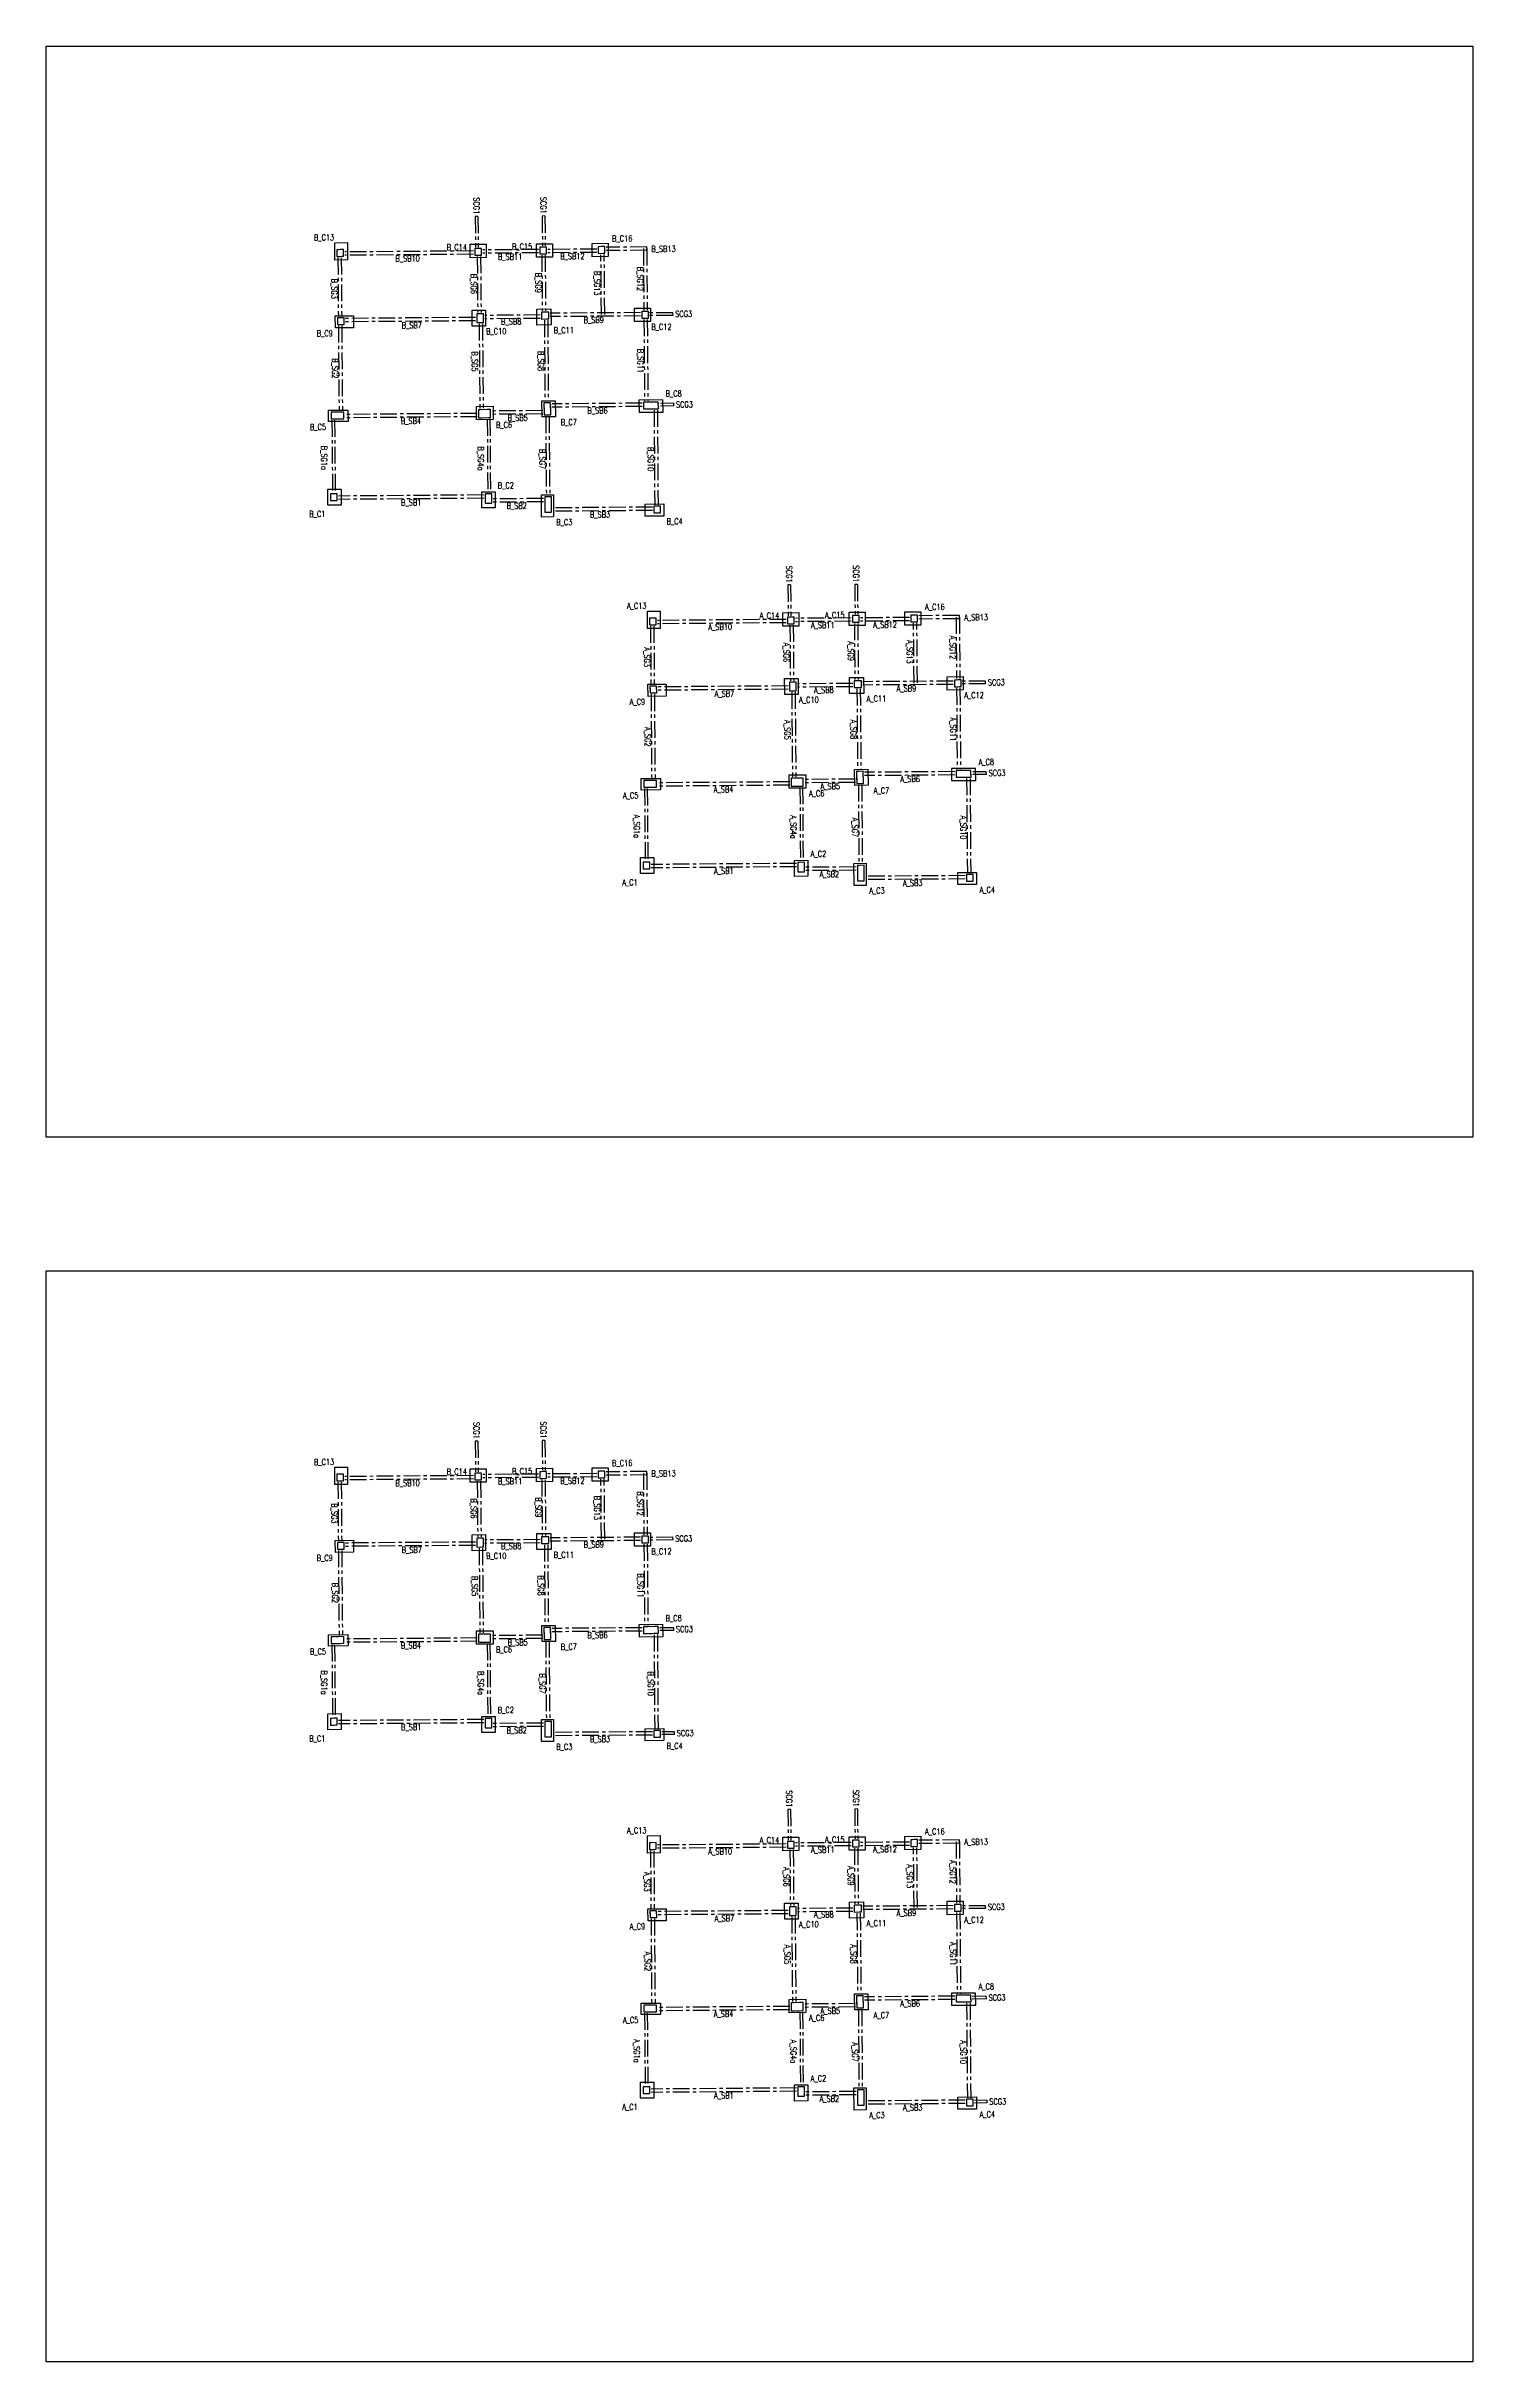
# Model space of a CAD drawing. Header units: millimetres. Extents: x 39613 to 69886, y 27475 to 191272.
# Drawn here: x 50002 to 60666, y 109874 to 127184 of the extents above; entities that cross this region are included whole.
import ezdxf
from ezdxf.enums import TextEntityAlignment as Align

# ---------------------------------------------------------------- set-up
doc = ezdxf.new("R2010")
doc.units = ezdxf.units.MM
doc.header["$LTSCALE"] = 100
doc.header["$MEASUREMENT"] = 0
doc.linetypes.add('CENTER', pattern=[2, 1.25, -0.25, 0.25, -0.25])
doc.linetypes.add('HIDDEN', pattern=[0.375, 0.25, -0.125])
for name, color, linetype in [('TC-COLUMN', 1, 'Continuous'), ('TC-TB', 2, 'Continuous'), ('TC-TC', 4, 'Continuous'), ('TC-虛鋼柱', 4, 'HIDDEN'), ('TC-鋼柱', 11, 'Continuous'), ('TC-鋼粱', 183, 'CENTER')]:
    doc.layers.add(name, color=color, linetype=linetype)
doc.styles.get("Standard").update_dxf_attribs({"font": 'txt.shx', "width": 0.8, "bigfont": 'ae.shx'})

msp = doc.modelspace()

# ---------------------------------------------------------------- linework, layer by layer
at = {"layer": 'Defpoints'}
for points in [[(60666.19, 127184.24), (60666.19, 119028.87), (50001.56, 119028.87), (50001.56, 127184.24)], [(60666.19, 118028.87), (60666.19, 109873.51), (50001.56, 109873.51), (50001.56, 118028.87)]]:
    msp.add_lwpolyline(points, close=True, dxfattribs=at)
at = {"layer": 'TC-COLUMN'}
for points in [[(52253.27, 125716.85), (52254.27, 125586.85), (52159.27, 125586.12), (52158.27, 125716.12)], [(53170.73, 125703.89), (53290.73, 125704.82), (53291.49, 125604.82), (53171.5, 125603.9)], [(53665.78, 125707.7), (53785.77, 125708.62), (53786.54, 125608.62), (53666.54, 125607.7)], [(54082.66, 125710.9), (54202.65, 125711.82), (54203.42, 125611.82), (54083.42, 125610.9)], [(52163.17, 125078.95), (52162.47, 125168.95), (52297.47, 125169.99), (52298.16, 125079.99)], [(53284.57, 125212.75), (53285.49, 125092.76), (53185.49, 125091.99), (53184.57, 125211.99)], [(53774.35, 125221.02), (53775.27, 125101.02), (53670.27, 125100.21), (53669.35, 125220.21)], [(54399.36, 125225.6), (54519.35, 125226.52), (54520.12, 125126.52), (54400.13, 125125.6)], [(52111.78, 124463.73), (52256.78, 124464.84), (52257.43, 124379.84), (52112.44, 124378.73)], [(53217.6, 124492.22), (53342.59, 124493.18), (53343.36, 124393.18), (53218.37, 124392.22)], [(53807.3, 124533.75), (53808.22, 124413.75), (53708.22, 124412.98), (53707.3, 124532.98)], [(54432.28, 124538.54), (54432.97, 124448.54), (54612.96, 124449.93), (54612.27, 124539.93)], [(52107.24, 123753.61), (52106.32, 123873.6), (52206.31, 123874.37), (52207.23, 123754.37)], [(53258.43, 123732.51), (53257.51, 123852.51), (53357.51, 123853.27), (53358.43, 123733.28)], [(53702.83, 123830.12), (53792.83, 123830.81), (53794.1, 123665.82), (53704.1, 123665.13)], [(54478.25, 123761.38), (54618.24, 123762.45), (54618.93, 123672.46), (54478.94, 123671.38)], [(54590.7, 122962.22), (54591.7, 122832.22), (54496.7, 122831.49), (54495.7, 122961.49)], [(55508.16, 122949.26), (55628.16, 122950.19), (55628.92, 122850.19), (55508.93, 122849.27)], [(56003.21, 122953.07), (56123.2, 122953.99), (56123.97, 122853.99), (56003.97, 122853.07)], [(56420.09, 122956.27), (56540.08, 122957.19), (56540.85, 122857.19), (56420.85, 122856.27)], [(54500.6, 122324.32), (54499.91, 122414.32), (54634.9, 122415.36), (54635.59, 122325.36)], [(55622, 122458.12), (55622.92, 122338.13), (55522.92, 122337.36), (55522, 122457.36)], [(56111.78, 122466.39), (56112.7, 122346.39), (56007.7, 122345.58), (56006.78, 122465.58)], [(56736.79, 122470.96), (56856.78, 122471.89), (56857.55, 122371.89), (56737.56, 122370.97)], [(54449.21, 121709.1), (54594.21, 121710.21), (54594.86, 121625.21), (54449.87, 121624.1)], [(55555.03, 121737.59), (55680.02, 121738.55), (55680.79, 121638.55), (55555.8, 121637.59)], [(56144.73, 121779.12), (56145.65, 121659.12), (56045.65, 121658.35), (56044.73, 121778.35)], [(56769.71, 121783.91), (56770.4, 121693.91), (56950.39, 121695.3), (56949.7, 121785.3)], [(54444.67, 120998.98), (54443.75, 121118.97), (54543.74, 121119.74), (54544.66, 120999.74)], [(55595.86, 120977.88), (55594.94, 121097.88), (55694.94, 121098.64), (55695.86, 120978.65)], [(56040.26, 121075.49), (56130.26, 121076.18), (56131.53, 120911.19), (56041.53, 120910.5)], [(56815.68, 121006.75), (56955.67, 121007.82), (56956.36, 120917.83), (56816.37, 120916.75)], [(52253.27, 116561.48), (52254.27, 116431.49), (52159.27, 116430.76), (52158.27, 116560.75)], [(53170.73, 116548.53), (53290.73, 116549.45), (53291.49, 116449.45), (53171.5, 116448.53)], [(53665.78, 116552.33), (53785.77, 116553.25), (53786.54, 116453.26), (53666.54, 116452.33)], [(54082.66, 116555.53), (54202.65, 116556.45), (54203.42, 116456.46), (54083.42, 116455.54)], [(52163.17, 115923.59), (52162.47, 116013.58), (52297.47, 116014.62), (52298.16, 115924.62)], [(53284.57, 116057.39), (53285.49, 115937.39), (53185.49, 115936.62), (53184.57, 116056.62)], [(53774.35, 116065.65), (53775.27, 115945.65), (53670.27, 115944.85), (53669.35, 116064.84)], [(54399.36, 116070.23), (54519.35, 116071.15), (54520.12, 115971.15), (54400.13, 115970.23)], [(52111.78, 115308.36), (52256.78, 115309.47), (52257.43, 115224.48), (52112.44, 115223.36)], [(53217.6, 115336.85), (53342.59, 115337.81), (53343.36, 115237.82), (53218.37, 115236.86)], [(53807.3, 115378.38), (53808.22, 115258.39), (53708.22, 115257.62), (53707.3, 115377.62)], [(54432.28, 115383.17), (54432.97, 115293.17), (54612.96, 115294.57), (54612.27, 115384.56)], [(52107.24, 114598.24), (52106.32, 114718.24), (52206.31, 114719.01), (52207.23, 114599.01)], [(53258.43, 114577.14), (53257.51, 114697.14), (53357.51, 114697.91), (53358.43, 114577.91)], [(53702.83, 114674.76), (53792.83, 114675.45), (53794.1, 114510.45), (53704.1, 114509.76)], [(54478.25, 114606.01), (54618.24, 114607.09), (54618.93, 114517.09), (54478.94, 114516.02)], [(54590.7, 113806.85), (54591.7, 113676.86), (54496.7, 113676.13), (54495.7, 113806.12)], [(55508.16, 113793.9), (55628.16, 113794.82), (55628.92, 113694.82), (55508.93, 113693.9)], [(56003.21, 113797.7), (56123.2, 113798.62), (56123.97, 113698.63), (56003.97, 113697.7)], [(56420.09, 113800.9), (56540.08, 113801.82), (56540.85, 113701.83), (56420.85, 113700.91)], [(54500.6, 113168.96), (54499.91, 113258.95), (54634.9, 113259.99), (54635.59, 113169.99)], [(55622, 113302.76), (55622.92, 113182.76), (55522.92, 113181.99), (55522, 113301.99)], [(56111.78, 113311.02), (56112.7, 113191.02), (56007.7, 113190.22), (56006.78, 113310.21)], [(56736.79, 113315.6), (56856.78, 113316.52), (56857.55, 113216.52), (56737.56, 113215.6)], [(54449.21, 112553.73), (54594.21, 112554.84), (54594.86, 112469.85), (54449.87, 112468.73)], [(55555.03, 112582.22), (55680.02, 112583.18), (55680.79, 112483.19), (55555.8, 112482.23)], [(56144.73, 112623.75), (56145.65, 112503.76), (56045.65, 112502.99), (56044.73, 112622.99)], [(56769.71, 112628.54), (56770.4, 112538.54), (56950.39, 112539.94), (56949.7, 112629.93)], [(54444.67, 111843.61), (54443.75, 111963.61), (54543.74, 111964.38), (54544.66, 111844.38)], [(55595.86, 111822.51), (55594.94, 111942.51), (55694.94, 111943.28), (55695.86, 111823.28)], [(56040.26, 111920.12), (56130.26, 111920.82), (56131.53, 111755.82), (56041.53, 111755.13)], [(56815.68, 111851.38), (56955.67, 111852.46), (56956.36, 111762.46), (56816.37, 111761.39)]]:
    msp.add_lwpolyline(points, close=True, dxfattribs=at)
at = {"layer": 'TC-虛鋼柱'}
for points in [[(53691.35, 125632.89), (53741.35, 125633.27), (53740.97, 125683.27), (53690.97, 125682.89)], [(54128.23, 125636.25), (54178.23, 125636.63), (54177.84, 125686.63), (54127.85, 125686.24)], [(52174.06, 125613.74), (52224.06, 125614.12), (52223.67, 125664.12), (52173.68, 125663.74)], [(53206.36, 125621.67), (53256.36, 125622.05), (53255.98, 125672.05), (53205.98, 125671.66)], [(53220.28, 125119.76), (53270.28, 125120.14), (53269.78, 125185.14), (53219.78, 125184.76)], [(53704.92, 125145.48), (53759.92, 125145.9), (53759.54, 125195.9), (53704.54, 125195.48)], [(54454.93, 125151.02), (54504.93, 125151.4), (54504.55, 125201.4), (54454.55, 125201.02)], [(52177.97, 125104.07), (52227.97, 125104.45), (52227.59, 125154.45), (52177.59, 125154.06)], [(53233.25, 124407.34), (53323.25, 124408.03), (53322.79, 124468.03), (53232.79, 124467.33)], [(53723.1, 124428.1), (53773.1, 124428.48), (53772.41, 124518.48), (53722.41, 124518.1)], [(54577.77, 124474.65), (54577.39, 124524.65), (54467.39, 124523.81), (54467.78, 124473.81)], [(52132.28, 124398.88), (52227.28, 124399.61), (52226.9, 124449.61), (52131.9, 124448.88)], [(52126.97, 123788.76), (52176.97, 123789.14), (52176.58, 123839.14), (52126.58, 123838.76)], [(53283.16, 123767.7), (53333.16, 123768.08), (53332.62, 123838.08), (53282.63, 123837.7)], [(53728.83, 123700.31), (53778.83, 123700.69), (53777.95, 123815.69), (53727.95, 123815.3)], [(54543.74, 123696.88), (54593.74, 123697.26), (54593.36, 123747.26), (54543.36, 123746.88)], [(54511.49, 122859.11), (54561.49, 122859.49), (54561.1, 122909.49), (54511.11, 122909.11)], [(55543.79, 122867.04), (55593.79, 122867.42), (55593.41, 122917.42), (55543.41, 122917.03)], [(56028.78, 122878.26), (56078.78, 122878.64), (56078.4, 122928.64), (56028.4, 122928.26)], [(56465.66, 122881.62), (56515.66, 122882), (56515.27, 122932), (56465.28, 122931.61)], [(54515.4, 122349.44), (54565.4, 122349.82), (54565.02, 122399.82), (54515.02, 122399.43)], [(55557.71, 122365.13), (55607.71, 122365.51), (55607.21, 122430.51), (55557.21, 122430.13)], [(56042.35, 122390.85), (56097.35, 122391.27), (56096.97, 122441.27), (56041.97, 122440.85)], [(56792.36, 122396.39), (56842.36, 122396.77), (56841.98, 122446.77), (56791.98, 122446.39)], [(54469.71, 121644.25), (54564.71, 121644.98), (54564.33, 121694.98), (54469.33, 121694.25)], [(55570.68, 121652.71), (55660.68, 121653.4), (55660.22, 121713.4), (55570.22, 121712.7)], [(56060.54, 121673.47), (56110.53, 121673.85), (56109.84, 121763.85), (56059.84, 121763.47)], [(56915.2, 121720.02), (56914.82, 121770.02), (56804.82, 121769.18), (56805.21, 121719.18)], [(54464.4, 121034.13), (54514.4, 121034.51), (54514.01, 121084.51), (54464.01, 121084.13)], [(55620.59, 121013.07), (55670.59, 121013.45), (55670.05, 121083.45), (55620.06, 121083.07)], [(56066.26, 120945.68), (56116.26, 120946.06), (56115.38, 121061.06), (56065.38, 121060.67)], [(56881.17, 120942.25), (56931.17, 120942.63), (56930.79, 120992.63), (56880.79, 120992.25)], [(52174.06, 116458.37), (52224.06, 116458.76), (52223.67, 116508.75), (52173.68, 116508.37)], [(53206.36, 116466.3), (53256.36, 116466.68), (53255.98, 116516.68), (53205.98, 116516.3)], [(53691.35, 116477.53), (53741.35, 116477.91), (53740.97, 116527.91), (53690.97, 116527.52)], [(54128.23, 116480.88), (54178.23, 116481.26), (54177.84, 116531.26), (54127.85, 116530.88)], [(52177.97, 115948.7), (52227.97, 115949.08), (52227.59, 115999.08), (52177.59, 115998.7)], [(53220.28, 115964.39), (53270.28, 115964.78), (53269.78, 116029.77), (53219.78, 116029.39)], [(53704.92, 115990.12), (53759.92, 115990.54), (53759.54, 116040.54), (53704.54, 116040.11)], [(54454.93, 115995.65), (54504.93, 115996.04), (54504.55, 116046.04), (54454.55, 116045.65)], [(52132.28, 115243.52), (52227.28, 115244.25), (52226.9, 115294.24), (52131.9, 115293.51)], [(53233.25, 115251.97), (53323.25, 115252.66), (53322.79, 115312.66), (53232.79, 115311.97)], [(53723.1, 115272.73), (53773.1, 115273.12), (53772.41, 115363.12), (53722.41, 115362.73)], [(54577.77, 115319.29), (54577.39, 115369.29), (54467.39, 115368.44), (54467.78, 115318.44)], [(52126.97, 114633.39), (52176.97, 114633.78), (52176.58, 114683.78), (52126.58, 114683.39)], [(53283.16, 114612.34), (53333.16, 114612.72), (53332.62, 114682.72), (53282.63, 114682.33)], [(53728.83, 114544.94), (53778.83, 114545.32), (53777.95, 114660.32), (53727.95, 114659.94)], [(54543.74, 114541.51), (54593.74, 114541.9), (54593.36, 114591.9), (54543.36, 114591.51)], [(54511.49, 113703.74), (54561.49, 113704.13), (54561.1, 113754.12), (54511.11, 113753.74)], [(55543.79, 113711.67), (55593.79, 113712.05), (55593.41, 113762.05), (55543.41, 113761.67)], [(56028.78, 113722.9), (56078.78, 113723.28), (56078.4, 113773.28), (56028.4, 113772.89)], [(56465.66, 113726.25), (56515.66, 113726.63), (56515.27, 113776.63), (56465.28, 113776.25)], [(54515.4, 113194.07), (54565.4, 113194.45), (54565.02, 113244.45), (54515.02, 113244.07)], [(55557.71, 113209.76), (55607.71, 113210.15), (55607.21, 113275.14), (55557.21, 113274.76)], [(56042.35, 113235.49), (56097.35, 113235.91), (56096.97, 113285.91), (56041.97, 113285.48)], [(56792.36, 113241.02), (56842.36, 113241.41), (56841.98, 113291.41), (56791.98, 113291.02)], [(54469.71, 112488.89), (54564.71, 112489.62), (54564.33, 112539.61), (54469.33, 112538.88)], [(55570.68, 112497.34), (55660.68, 112498.03), (55660.22, 112558.03), (55570.22, 112557.34)], [(56060.54, 112518.1), (56110.53, 112518.49), (56109.84, 112608.49), (56059.84, 112608.1)], [(56915.2, 112564.66), (56914.82, 112614.66), (56804.82, 112613.81), (56805.21, 112563.81)], [(54464.4, 111878.76), (54514.4, 111879.15), (54514.01, 111929.15), (54464.01, 111928.76)], [(55620.59, 111857.71), (55670.59, 111858.09), (55670.05, 111928.09), (55620.06, 111927.7)], [(56066.26, 111790.31), (56116.26, 111790.69), (56115.38, 111905.69), (56065.38, 111905.31)], [(56881.17, 111786.88), (56931.17, 111787.27), (56930.79, 111837.27), (56880.79, 111836.88)]]:
    msp.add_lwpolyline(points, close=True, dxfattribs=at)
at = {"layer": 'TC-鋼柱'}
for points in [[(53691.35, 125632.89), (53741.35, 125633.27), (53740.97, 125683.27), (53690.97, 125682.89)], [(54128.23, 125636.25), (54178.23, 125636.63), (54177.84, 125686.63), (54127.85, 125686.24)], [(52174.06, 125613.74), (52224.06, 125614.12), (52223.67, 125664.12), (52173.68, 125663.74)], [(53206.36, 125621.67), (53256.36, 125622.05), (53255.98, 125672.05), (53205.98, 125671.66)], [(53220.28, 125119.76), (53270.28, 125120.14), (53269.78, 125185.14), (53219.78, 125184.76)], [(53704.92, 125145.48), (53759.92, 125145.9), (53759.54, 125195.9), (53704.54, 125195.48)], [(54454.93, 125151.02), (54504.93, 125151.4), (54504.55, 125201.4), (54454.55, 125201.02)], [(52177.97, 125104.07), (52227.97, 125104.45), (52227.59, 125154.45), (52177.59, 125154.06)], [(53233.25, 124407.34), (53323.25, 124408.03), (53322.79, 124468.03), (53232.79, 124467.33)], [(53723.1, 124428.1), (53773.1, 124428.48), (53772.41, 124518.48), (53722.41, 124518.1)], [(54577.77, 124474.65), (54577.39, 124524.65), (54467.39, 124523.81), (54467.78, 124473.81)], [(52132.28, 124398.88), (52227.28, 124399.61), (52226.9, 124449.61), (52131.9, 124448.88)], [(52126.97, 123788.76), (52176.97, 123789.14), (52176.58, 123839.14), (52126.58, 123838.76)], [(53283.16, 123767.7), (53333.16, 123768.08), (53332.62, 123838.08), (53282.63, 123837.7)], [(53728.83, 123700.31), (53778.83, 123700.69), (53777.95, 123815.69), (53727.95, 123815.3)], [(54543.74, 123696.88), (54593.74, 123697.26), (54593.36, 123747.26), (54543.36, 123746.88)], [(54511.49, 122859.11), (54561.49, 122859.49), (54561.1, 122909.49), (54511.11, 122909.11)], [(55543.79, 122867.04), (55593.79, 122867.42), (55593.41, 122917.42), (55543.41, 122917.03)], [(56028.78, 122878.26), (56078.78, 122878.64), (56078.4, 122928.64), (56028.4, 122928.26)], [(56465.66, 122881.62), (56515.66, 122882), (56515.27, 122932), (56465.28, 122931.61)], [(54515.4, 122349.44), (54565.4, 122349.82), (54565.02, 122399.82), (54515.02, 122399.43)], [(55557.71, 122365.13), (55607.71, 122365.51), (55607.21, 122430.51), (55557.21, 122430.13)], [(56042.35, 122390.85), (56097.35, 122391.27), (56096.97, 122441.27), (56041.97, 122440.85)], [(56792.36, 122396.39), (56842.36, 122396.77), (56841.98, 122446.77), (56791.98, 122446.39)], [(54469.71, 121644.25), (54564.71, 121644.98), (54564.33, 121694.98), (54469.33, 121694.25)], [(55570.68, 121652.71), (55660.68, 121653.4), (55660.22, 121713.4), (55570.22, 121712.7)], [(56060.54, 121673.47), (56110.53, 121673.85), (56109.84, 121763.85), (56059.84, 121763.47)], [(56915.2, 121720.02), (56914.82, 121770.02), (56804.82, 121769.18), (56805.21, 121719.18)], [(54464.4, 121034.13), (54514.4, 121034.51), (54514.01, 121084.51), (54464.01, 121084.13)], [(55620.59, 121013.07), (55670.59, 121013.45), (55670.05, 121083.45), (55620.06, 121083.07)], [(56066.26, 120945.68), (56116.26, 120946.06), (56115.38, 121061.06), (56065.38, 121060.67)], [(56881.17, 120942.25), (56931.17, 120942.63), (56930.79, 120992.63), (56880.79, 120992.25)], [(52174.06, 116458.37), (52224.06, 116458.76), (52223.67, 116508.75), (52173.68, 116508.37)], [(53206.36, 116466.3), (53256.36, 116466.68), (53255.98, 116516.68), (53205.98, 116516.3)], [(53691.35, 116477.53), (53741.35, 116477.91), (53740.97, 116527.91), (53690.97, 116527.52)], [(54128.23, 116480.88), (54178.23, 116481.26), (54177.84, 116531.26), (54127.85, 116530.88)], [(52177.97, 115948.7), (52227.97, 115949.08), (52227.59, 115999.08), (52177.59, 115998.7)], [(53220.28, 115964.39), (53270.28, 115964.78), (53269.78, 116029.77), (53219.78, 116029.39)], [(53704.92, 115990.12), (53759.92, 115990.54), (53759.54, 116040.54), (53704.54, 116040.11)], [(54454.93, 115995.65), (54504.93, 115996.04), (54504.55, 116046.04), (54454.55, 116045.65)], [(52132.28, 115243.52), (52227.28, 115244.25), (52226.9, 115294.24), (52131.9, 115293.51)], [(53233.25, 115251.97), (53323.25, 115252.66), (53322.79, 115312.66), (53232.79, 115311.97)], [(53723.1, 115272.73), (53773.1, 115273.12), (53772.41, 115363.12), (53722.41, 115362.73)], [(54577.77, 115319.29), (54577.39, 115369.29), (54467.39, 115368.44), (54467.78, 115318.44)], [(52126.97, 114633.39), (52176.97, 114633.78), (52176.58, 114683.78), (52126.58, 114683.39)], [(53283.16, 114612.34), (53333.16, 114612.72), (53332.62, 114682.72), (53282.63, 114682.33)], [(53728.83, 114544.94), (53778.83, 114545.32), (53777.95, 114660.32), (53727.95, 114659.94)], [(54543.74, 114541.51), (54593.74, 114541.9), (54593.36, 114591.9), (54543.36, 114591.51)], [(54511.49, 113703.74), (54561.49, 113704.13), (54561.1, 113754.12), (54511.11, 113753.74)], [(55543.79, 113711.67), (55593.79, 113712.05), (55593.41, 113762.05), (55543.41, 113761.67)], [(56028.78, 113722.9), (56078.78, 113723.28), (56078.4, 113773.28), (56028.4, 113772.89)], [(56465.66, 113726.25), (56515.66, 113726.63), (56515.27, 113776.63), (56465.28, 113776.25)], [(54515.4, 113194.07), (54565.4, 113194.45), (54565.02, 113244.45), (54515.02, 113244.07)], [(55557.71, 113209.76), (55607.71, 113210.15), (55607.21, 113275.14), (55557.21, 113274.76)], [(56042.35, 113235.49), (56097.35, 113235.91), (56096.97, 113285.91), (56041.97, 113285.48)], [(56792.36, 113241.02), (56842.36, 113241.41), (56841.98, 113291.41), (56791.98, 113291.02)], [(54469.71, 112488.89), (54564.71, 112489.62), (54564.33, 112539.61), (54469.33, 112538.88)], [(55570.68, 112497.34), (55660.68, 112498.03), (55660.22, 112558.03), (55570.22, 112557.34)], [(56060.54, 112518.1), (56110.53, 112518.49), (56109.84, 112608.49), (56059.84, 112608.1)], [(56915.2, 112564.66), (56914.82, 112614.66), (56804.82, 112613.81), (56805.21, 112563.81)], [(54464.4, 111878.76), (54514.4, 111879.15), (54514.01, 111929.15), (54464.01, 111928.76)], [(55620.59, 111857.71), (55670.59, 111858.09), (55670.05, 111928.09), (55620.06, 111927.7)], [(56066.26, 111790.31), (56116.26, 111790.69), (56115.38, 111905.69), (56065.38, 111905.31)], [(56881.17, 111786.88), (56931.17, 111787.27), (56930.79, 111837.27), (56880.79, 111836.88)]]:
    msp.add_lwpolyline(points, close=True, dxfattribs=at)
at = {"layer": 'TC-鋼粱'}
for p, q in [((53229.13, 125911.87), (53209.14, 125911.71)), ((53209.14, 125911.71), (53210.9, 125681.7)), ((53229.13, 125911.87), (53230.9, 125681.86)), ((53729.18, 125915.71), (53709.18, 125915.55)), ((53709.18, 125915.55), (53710.89, 125693.04)), ((53729.18, 125915.71), (53730.89, 125693.2)), ((54490.84, 125684.03), (54187.88, 125681.71)), ((54491.03, 125659.03), (54490.84, 125684.03)), ((52181.64, 125603.8), (52185.01, 125164.12)), ((52206.64, 125603.99), (52210.01, 125164.31)), ((53196.11, 125654.09), (52233.81, 125646.7)), ((53196.31, 125629.09), (52234, 125621.7)), ((53223.91, 125611.8), (53227.12, 125194.81)), ((53248.91, 125611.99), (53252.12, 125195)), ((53681.1, 125665.31), (53266.05, 125662.13)), ((53681.29, 125640.31), (53266.25, 125637.13)), ((53706.43, 125623.01), (53709.63, 125205.52)), ((53731.43, 125623.2), (53734.63, 125205.71)), ((54117.98, 125668.67), (53751.1, 125665.85)), ((54118.17, 125643.67), (53751.29, 125640.85)), ((54151.74, 125178.69), (54148.31, 125626.4)), ((54176.74, 125178.88), (54173.31, 125626.59)), ((54491.03, 125659.03), (54188.07, 125656.71)), ((54465.94, 125671.34), (54469.47, 125211.13)), ((54490.94, 125671.53), (54494.47, 125211.33)), ((53209.99, 125156.99), (52237.63, 125149.53)), ((53694.69, 125175.4), (53279.88, 125172.22)), ((54444.61, 125193.44), (53769.6, 125188.26)), ((54444.8, 125168.44), (53769.79, 125163.26)), ((54687.02, 125192.8), (54512.12, 125191.45)), ((54687.18, 125172.8), (54512.28, 125171.46)), ((54687.18, 125172.8), (54687.02, 125192.8)), ((52185.55, 125094.12), (52190.43, 124459.33)), ((52210.55, 125094.32), (52215.42, 124459.52)), ((53210.18, 125131.99), (52237.82, 125124.53)), ((53237.85, 125109.89), (53242.71, 124477.41)), ((53262.85, 125110.08), (53267.71, 124477.6)), ((53694.89, 125150.4), (53280.07, 125147.22)), ((53725.17, 125135.64), (53729.84, 124528.15)), ((53750.17, 125135.83), (53754.84, 124528.35)), ((54470.01, 125141.14), (54474.67, 124533.86)), ((54495.01, 125141.33), (54499.67, 124534.05)), ((54457.45, 124516.23), (53782.47, 124511.05)), ((54457.64, 124491.23), (53782.66, 124486.05)), ((54545.35, 124464.4), (54550.78, 123756.94)), ((54570.35, 124464.59), (54575.78, 123757.13)), ((54692.29, 124515.53), (54592.46, 124514.76)), ((54692.44, 124495.53), (54592.62, 124494.76)), ((54692.44, 124495.53), (54692.29, 124515.53)), ((52137.36, 124388.92), (52141.51, 123848.87)), ((52157.36, 124389.07), (52161.51, 123849.03)), ((53223, 124439.76), (52237.03, 124432.19)), ((53223.19, 124414.76), (52237.22, 124407.19)), ((53298.32, 124397.84), (53302.55, 123847.85)), ((53318.32, 124397.99), (53322.55, 123848.01)), ((53712.86, 124460.52), (53332.87, 124457.6)), ((53713.05, 124435.52), (53333.06, 124432.6)), ((53735.82, 124418.06), (53740.37, 123825.4)), ((53760.82, 124418.25), (53765.37, 123825.59)), ((53272.68, 123830.12), (52186.72, 123821.78)), ((53272.88, 123805.12), (52186.91, 123796.78)), ((53718.04, 123803.54), (53342.91, 123800.66)), ((53718.23, 123778.54), (53343.1, 123775.66)), ((54533.42, 123739), (53788.58, 123733.28)), ((54533.61, 123714), (53788.77, 123708.28)), ((55566.57, 123157.24), (55546.57, 123157.08)), ((55546.57, 123157.08), (55548.33, 122927.07)), ((55566.57, 123157.24), (55568.33, 122927.23)), ((56066.61, 123161.08), (56046.61, 123160.92)), ((56046.61, 123160.92), (56048.32, 122938.41)), ((56066.61, 123161.08), (56068.32, 122938.57)), ((56018.53, 122910.68), (55603.48, 122907.5)), ((56455.41, 122914.04), (56088.53, 122911.22)), ((56828.27, 122929.4), (56525.31, 122927.08)), ((56803.37, 122916.71), (56806.9, 122456.5)), ((56828.46, 122904.4), (56828.27, 122929.4)), ((56828.37, 122916.9), (56831.9, 122456.69)), ((54519.07, 122849.17), (54522.44, 122409.49)), ((54544.07, 122849.36), (54547.44, 122409.68)), ((55533.54, 122899.46), (54571.24, 122892.07)), ((55533.74, 122874.46), (54571.43, 122867.07)), ((55561.34, 122857.17), (55564.55, 122440.18)), ((55586.34, 122857.36), (55589.55, 122440.37)), ((56018.72, 122885.68), (55603.68, 122882.5)), ((56043.86, 122868.38), (56047.06, 122450.89)), ((56068.86, 122868.57), (56072.06, 122451.08)), ((56455.6, 122889.04), (56088.72, 122886.22)), ((56489.17, 122424.06), (56485.74, 122871.77)), ((56514.17, 122424.25), (56510.74, 122871.96)), ((56828.46, 122904.4), (56525.5, 122902.08)), ((55547.42, 122402.36), (54575.06, 122394.9)), ((56032.12, 122420.77), (55617.31, 122417.59)), ((56032.32, 122395.77), (55617.5, 122392.59)), ((56782.04, 122438.81), (56107.03, 122433.63)), ((56782.23, 122413.81), (56107.22, 122408.63)), ((57024.45, 122438.17), (56849.55, 122436.83)), ((57024.61, 122418.17), (56849.71, 122416.83)), ((57024.61, 122418.17), (57024.45, 122438.17)), ((54522.98, 122339.49), (54527.86, 121704.7)), ((54547.98, 122339.69), (54552.85, 121704.89)), ((55547.61, 122377.36), (54575.25, 122369.9)), ((55575.28, 122355.26), (55580.14, 121722.78)), ((55600.28, 122355.45), (55605.14, 121722.97)), ((56062.6, 122381.01), (56067.27, 121773.52)), ((56087.6, 122381.2), (56092.27, 121773.72)), ((56807.44, 122386.5), (56812.1, 121779.23)), ((56832.44, 122386.7), (56837.1, 121779.42)), ((56050.29, 121705.89), (55670.3, 121702.97)), ((56794.88, 121761.6), (56119.9, 121756.42)), ((56795.07, 121736.6), (56120.09, 121731.42)), ((56882.78, 121709.77), (56888.21, 121002.31)), ((56907.78, 121709.96), (56913.21, 121002.5)), ((57029.72, 121760.9), (56929.89, 121760.13)), ((57029.87, 121740.9), (56930.05, 121740.13)), ((57029.87, 121740.9), (57029.72, 121760.9)), ((54474.79, 121634.29), (54478.94, 121094.24)), ((54494.79, 121634.44), (54498.94, 121094.4)), ((55560.43, 121685.13), (54574.46, 121677.56)), ((55560.62, 121660.13), (54574.65, 121652.56)), ((55635.76, 121643.21), (55639.98, 121093.22)), ((55655.75, 121643.36), (55659.98, 121093.38)), ((56050.48, 121680.89), (55670.49, 121677.97)), ((56073.25, 121663.43), (56077.8, 121070.77)), ((56098.25, 121663.62), (56102.8, 121070.96)), ((55610.11, 121075.49), (54524.15, 121067.15)), ((55610.31, 121050.49), (54524.34, 121042.15)), ((56055.47, 121048.91), (55680.34, 121046.03)), ((56055.66, 121023.91), (55680.53, 121021.03)), ((56870.85, 120984.37), (56126.01, 120978.65)), ((56871.04, 120959.37), (56126.2, 120953.65)), ((53229.13, 116756.5), (53209.14, 116756.35)), ((53209.14, 116756.35), (53210.9, 116526.34)), ((53229.13, 116756.5), (53230.9, 116526.49)), ((53729.18, 116760.34), (53709.18, 116760.19)), ((53709.18, 116760.19), (53710.89, 116537.68)), ((53729.18, 116760.34), (53730.89, 116537.83)), ((53681.1, 116509.95), (53266.05, 116506.76)), ((54117.98, 116513.3), (53751.1, 116510.49)), ((54490.84, 116528.67), (54187.88, 116526.34)), ((54491.03, 116503.67), (54188.07, 116501.34)), ((54465.94, 116515.98), (54469.47, 116055.77)), ((54491.03, 116503.67), (54490.84, 116528.67)), ((54490.94, 116516.17), (54494.47, 116055.96)), ((52181.64, 116448.43), (52185.01, 116008.76)), ((52206.64, 116448.62), (52210.01, 116008.95)), ((53196.11, 116498.72), (52233.81, 116491.33)), ((53196.31, 116473.72), (52234, 116466.33)), ((53223.91, 116456.43), (53227.12, 116039.45)), ((53248.91, 116456.63), (53252.12, 116039.64)), ((53681.29, 116484.95), (53266.25, 116481.76)), ((53706.43, 116467.64), (53709.63, 116050.15)), ((53731.43, 116467.83), (53734.63, 116050.35)), ((54118.17, 116488.3), (53751.29, 116485.49)), ((54151.74, 116023.33), (54148.31, 116471.03)), ((54176.74, 116023.52), (54173.31, 116471.23)), ((53209.99, 116001.63), (52237.63, 115994.16)), ((53694.69, 116020.04), (53279.88, 116016.85)), ((53694.89, 115995.04), (53280.07, 115991.85)), ((54444.61, 116038.08), (53769.6, 116032.89)), ((54444.8, 116013.08), (53769.79, 116007.89)), ((54470.01, 115985.77), (54474.67, 115378.5)), ((54495.01, 115985.96), (54499.67, 115378.69)), ((54687.02, 116037.43), (54514.65, 116036.11)), ((54687.18, 116017.43), (54514.8, 116016.11)), ((54687.18, 116017.43), (54687.02, 116037.43)), ((52185.55, 115938.76), (52190.43, 115303.96)), ((52210.55, 115938.95), (52215.42, 115304.16)), ((53210.18, 115976.63), (52237.82, 115969.16)), ((53237.85, 115954.53), (53242.71, 115322.05)), ((53262.85, 115954.72), (53267.71, 115322.24)), ((53725.17, 115980.27), (53729.84, 115372.79)), ((53750.17, 115980.46), (53754.84, 115372.98)), ((53712.86, 115305.16), (53332.87, 115302.24)), ((54457.45, 115360.86), (53782.47, 115355.68)), ((54457.64, 115335.86), (53782.66, 115330.68)), ((54545.35, 115309.04), (54550.78, 114601.57)), ((54570.35, 115309.23), (54575.78, 114601.76)), ((54692.29, 115360.16), (54587.47, 115359.36)), ((54692.44, 115340.16), (54587.62, 115339.36)), ((54692.44, 115340.16), (54692.29, 115360.16)), ((52137.36, 115233.55), (52141.51, 114693.51)), ((52157.36, 115233.71), (52161.51, 114693.66)), ((53223, 115284.39), (52237.03, 115276.82)), ((53223.19, 115259.39), (52237.22, 115251.82)), ((53298.32, 115242.47), (53302.55, 114692.49)), ((53318.32, 115242.62), (53322.55, 114692.64)), ((53713.05, 115280.16), (53333.06, 115277.24)), ((53735.82, 115262.7), (53740.37, 114670.03)), ((53760.82, 115262.89), (53765.37, 114670.22)), ((53272.68, 114674.76), (52186.72, 114666.42)), ((53272.88, 114649.76), (52186.91, 114641.42)), ((53718.04, 114648.18), (53342.91, 114645.3)), ((53718.23, 114623.18), (53343.1, 114620.3)), ((54533.42, 114583.63), (53788.58, 114577.91)), ((54533.61, 114558.63), (53788.77, 114552.91)), ((54698.26, 114582.4), (54603.44, 114581.67)), ((54698.42, 114562.4), (54603.59, 114561.67)), ((54698.42, 114562.4), (54698.26, 114582.4)), ((55566.57, 114001.87), (55546.57, 114001.72)), ((55546.57, 114001.72), (55548.33, 113771.71)), ((55566.57, 114001.87), (55568.33, 113771.86)), ((56066.61, 114005.71), (56046.61, 114005.56)), ((56046.61, 114005.56), (56048.32, 113783.05)), ((56066.61, 114005.71), (56068.32, 113783.2)), ((55533.54, 113744.09), (54571.24, 113736.7)), ((56018.53, 113755.32), (55603.48, 113752.13)), ((56455.41, 113758.67), (56088.53, 113755.86)), ((56455.6, 113733.67), (56088.72, 113730.86)), ((56828.27, 113774.04), (56525.31, 113771.71)), ((56828.46, 113749.04), (56525.5, 113746.71)), ((56803.37, 113761.35), (56806.9, 113301.14)), ((56828.46, 113749.04), (56828.27, 113774.04)), ((56828.37, 113761.54), (56831.9, 113301.33)), ((54519.07, 113693.8), (54522.44, 113254.13)), ((54544.07, 113693.99), (54547.44, 113254.32)), ((55533.74, 113719.09), (54571.43, 113711.7)), ((55561.34, 113701.8), (55564.55, 113284.82)), ((55586.34, 113702), (55589.55, 113285.01)), ((56018.72, 113730.32), (55603.68, 113727.13)), ((56043.86, 113713.01), (56047.06, 113295.52)), ((56068.86, 113713.2), (56072.06, 113295.72)), ((56489.17, 113268.7), (56485.74, 113716.4)), ((56514.17, 113268.89), (56510.74, 113716.6)), ((55547.42, 113247), (54575.06, 113239.53)), ((55547.61, 113222), (54575.25, 113214.53)), ((56032.12, 113265.41), (55617.31, 113262.22)), ((56032.32, 113240.41), (55617.5, 113237.22)), ((56062.6, 113225.64), (56067.27, 112618.16)), ((56087.6, 113225.83), (56092.27, 112618.35)), ((56782.04, 113283.45), (56107.03, 113278.26)), ((56782.23, 113258.45), (56107.22, 113253.26)), ((56807.44, 113231.14), (56812.1, 112623.87)), ((56832.44, 113231.33), (56837.1, 112624.06)), ((57024.45, 113282.8), (56852.08, 113281.48)), ((57024.61, 113262.8), (56852.23, 113261.48)), ((57024.61, 113262.8), (57024.45, 113282.8)), ((54522.98, 113184.13), (54527.86, 112549.33)), ((54547.98, 113184.32), (54552.85, 112549.53)), ((55575.28, 113199.9), (55580.14, 112567.42)), ((55600.28, 113200.09), (55605.14, 112567.61)), ((55560.43, 112529.76), (54574.46, 112522.19)), ((56050.29, 112550.53), (55670.3, 112547.61)), ((56050.48, 112525.53), (55670.49, 112522.61)), ((56794.88, 112606.23), (56119.9, 112601.05)), ((56795.07, 112581.23), (56120.09, 112576.05)), ((56882.78, 112554.41), (56888.21, 111846.94)), ((56907.78, 112554.6), (56913.21, 111847.13)), ((57029.72, 112605.53), (56924.9, 112604.73)), ((57029.87, 112585.53), (56925.05, 112584.73)), ((57029.87, 112585.53), (57029.72, 112605.53)), ((54474.79, 112478.92), (54478.94, 111938.88)), ((54494.79, 112479.08), (54498.94, 111939.03)), ((55560.62, 112504.76), (54574.65, 112497.19)), ((55635.76, 112487.84), (55639.98, 111937.86)), ((55655.75, 112487.99), (55659.98, 111938.01)), ((56073.25, 112508.07), (56077.8, 111915.4)), ((56098.25, 112508.26), (56102.8, 111915.59)), ((55610.11, 111920.13), (54524.15, 111911.79)), ((55610.31, 111895.13), (54524.34, 111886.79)), ((56055.47, 111893.55), (55680.34, 111890.67)), ((56055.66, 111868.55), (55680.53, 111865.67)), ((56870.85, 111829), (56126.01, 111823.28)), ((57035.69, 111827.77), (56940.87, 111827.04)), ((57035.85, 111807.77), (57035.69, 111827.77)), ((56871.04, 111804), (56126.2, 111798.28)), ((57035.85, 111807.77), (56941.02, 111807.04))]:
    msp.add_line(p, q, dxfattribs=at)

# ---------------------------------------------------------------- texts
at = {"layer": 'TC-TB', "width": 0.8}
for s, rotation, p in [('SCG1', 270.440027, (53218.52, 125991.79)), ('SCG1', 270.440027, (53718.57, 125995.63)), ('B_SB13', 0.440027, (54615.98, 125669.99)), ('B_SB10', 0.440027, (52702.86, 125597.8)), ('B_SB11', 0.440027, (53468.98, 125611.18)), ('B_SB12', 0.440027, (53934.94, 125614.76)), ('B_SG12', 270, (54442.67, 125444.89)), ('B_SG3', 270, (52155.92, 125371.25)), ('B_SG6', 270, (53197.98, 125408.1)), ('B_SG9', 270, (53680.39, 125416.55)), ('B_SG13', 270, (54119.95, 125412.32)), ('B_SB9', 0.440027, (54095, 125138.26)), ('SCG3', 0.439959, (54767.1, 125183.41)), ('B_SB7', 0.440027, (52734.23, 125098.34)), ('B_SB8', 0.440027, (53477.65, 125126.37)), ('B_SG2', 270, (52160.49, 124776.52)), ('B_SG5', 270, (53205.02, 124827.88)), ('B_SG8', 270, (53700, 124831.68)), ('B_SG11', 270, (54444.88, 124832.29)), ('B_SB6', 0.440027, (54122.86, 124461.16)), ('SCG3', 0.439959, (54772.3, 124506.14)), ('B_SB4', 0.440027, (52727.92, 124383.45)), ('B_SB5', 0.440027, (53525.76, 124406.58)), ('B_SG1a', 270, (52079.52, 124107.19)), ('B_SG4a', 270, (53250.59, 124102.46)), ('B_SG7', 270, (53710.77, 124099.02)), ('B_SG10', 270, (54520.66, 124097.96)), ('B_SB1', 0.440027, (52730.11, 123773.45)), ('B_SB2', 0.440027, (53518.38, 123749.51)), ('B_SB3', 0.440027, (54141.4, 123683.48)), ('SCG1', 270.440027, (55555.95, 123237.16)), ('SCG1', 270.440027, (56056, 123241)), ('A_SB13', 0.440027, (56953.41, 122915.36)), ('A_SB10', 0.440027, (55040.29, 122843.17)), ('A_SB11', 0.440027, (55806.41, 122856.55)), ('A_SG9', 270, (56017.82, 122661.92)), ('A_SB12', 0.440027, (56272.37, 122860.13)), ('A_SG13', 270, (56457.38, 122657.69)), ('A_SG12', 270, (56780.1, 122690.26)), ('A_SG3', 270, (54493.35, 122616.62)), ('A_SG6', 270, (55535.41, 122653.47)), ('A_SB8', 0.440027, (55815.08, 122371.74)), ('A_SB9', 0.440027, (56432.43, 122383.62)), ('SCG3', 0.439959, (57104.53, 122428.78)), ('A_SB7', 0.440027, (55071.66, 122343.71)), ('A_SG2', 270, (54497.92, 122021.89)), ('A_SG5', 270, (55542.45, 122073.25)), ('A_SG8', 270, (56037.44, 122077.05)), ('A_SG11', 270, (56782.31, 122077.66)), ('A_SB6', 0.440027, (56460.29, 121706.53)), ('SCG3', 0.439959, (57109.73, 121751.51)), ('A_SB4', 0.440027, (55065.35, 121628.82)), ('A_SB5', 0.440027, (55863.19, 121651.95)), ('A_SG1a', 270, (54416.95, 121352.56)), ('A_SG4a', 270, (55588.02, 121347.83)), ('A_SG7', 270, (56048.2, 121344.39)), ('A_SG10', 270, (56858.09, 121343.33)), ('A_SB1', 0.440027, (55067.54, 121018.82)), ('A_SB2', 0.440027, (55855.81, 120994.88)), ('A_SB3', 0.440027, (56478.83, 120928.85)), ('SCG1', 270.440027, (53218.52, 116836.42)), ('SCG1', 270.440027, (53718.57, 116840.26)), ('B_SB13', 0.440027, (54615.98, 116514.63)), ('B_SB10', 0.440027, (52702.86, 116442.43)), ('B_SB11', 0.440027, (53468.98, 116455.82)), ('B_SG9', 270, (53680.39, 116261.19)), ('B_SB12', 0.440027, (53934.94, 116459.4)), ('B_SG13', 270, (54119.95, 116256.95)), ('B_SG12', 270, (54442.67, 116289.53)), ('B_SG3', 270, (52155.92, 116215.88)), ('B_SG6', 270, (53197.98, 116252.73)), ('B_SB8', 0.440027, (53477.65, 115971.01)), ('B_SB9', 0.440027, (54095, 115982.89)), ('SCG3', 0.439959, (54767.1, 116028.05)), ('B_SB7', 0.440027, (52734.23, 115942.97)), ('B_SG2', 270, (52160.49, 115621.15)), ('B_SG5', 270, (53205.02, 115672.52)), ('B_SG8', 270, (53700, 115676.32)), ('B_SG11', 270, (54444.88, 115676.92)), ('B_SB6', 0.440027, (54122.86, 115305.79)), ('SCG3', 0.440027, (54772.3, 115350.78)), ('SCG3', 0.439959, (54772.3, 115350.78)), ('B_SB4', 0.440027, (52727.92, 115228.09)), ('B_SB5', 0.440027, (53525.76, 115251.22)), ('B_SG1a', 270, (52079.52, 114951.82)), ('B_SG4a', 270, (53250.59, 114947.1)), ('B_SG7', 270, (53710.77, 114943.66)), ('B_SG10', 270, (54520.66, 114942.59)), ('B_SG10', 270, (54520.66, 114942.59)), ('B_SB1', 0.440027, (52730.11, 114618.09)), ('B_SB2', 0.440027, (53518.38, 114594.14)), ('B_SB3', 0.440027, (54141.4, 114528.12)), ('SCG3', 0.440027, (54778.27, 114573.01)), ('SCG1', 270.440027, (55555.95, 114081.79)), ('SCG1', 270.440027, (56056, 114085.63)), ('A_SB13', 0.440027, (56953.41, 113760)), ('A_SB10', 0.440027, (55040.29, 113687.8)), ('A_SG6', 270, (55535.41, 113498.1)), ('A_SB11', 0.440027, (55806.41, 113701.19)), ('A_SG9', 270, (56017.82, 113506.55)), ('A_SB12', 0.440027, (56272.37, 113704.77)), ('A_SG13', 270, (56457.38, 113502.32)), ('A_SG12', 270, (56780.1, 113534.9)), ('A_SG3', 270, (54493.35, 113461.25)), ('A_SB8', 0.440027, (55815.08, 113216.38)), ('A_SB9', 0.440027, (56432.43, 113228.26)), ('SCG3', 0.439959, (57104.53, 113273.42)), ('A_SB7', 0.440027, (55071.66, 113188.34)), ('A_SG2', 270, (54497.92, 112866.52)), ('A_SG5', 270, (55542.45, 112917.89)), ('A_SG8', 270, (56037.44, 112921.69)), ('A_SG11', 270, (56782.31, 112922.29)), ('A_SB6', 0.440027, (56460.29, 112551.16)), ('SCG3', 0.440027, (57109.73, 112596.15)), ('SCG3', 0.439959, (57109.73, 112596.15)), ('A_SB4', 0.440027, (55065.35, 112473.46)), ('A_SB5', 0.440027, (55863.19, 112496.59)), ('A_SG1a', 270, (54416.95, 112197.19)), ('A_SG4a', 270, (55588.02, 112192.47)), ('A_SG7', 270, (56048.2, 112189.03)), ('A_SG10', 270, (56858.09, 112187.96)), ('A_SG10', 270, (56858.09, 112187.96)), ('A_SB1', 0.440027, (55067.54, 111863.46)), ('A_SB2', 0.440027, (55855.81, 111839.51)), ('SCG3', 0.440027, (57115.7, 111818.38)), ('A_SB3', 0.440027, (56478.83, 111773.49))]:
    msp.add_text(s, height=45, rotation=rotation, dxfattribs=at).set_placement(p, align=Align.MIDDLE_CENTER)
at = {"layer": 'TC-TC', "width": 0.8}
for s, p in [('B_C13', (52077.97, 125755.5)), ('B_C14', (53070.89, 125683.13)), ('B_C15', (53558.93, 125686.88)), ('B_C16', (54307.38, 125747.63)), ('B_C9', (52083.48, 125038.34)), ('B_C10', (53365.79, 125053.37)), ('B_C11', (53870.57, 125061.75)), ('B_C12', (54600.43, 125087.14)), ('B_C8', (54691.9, 124588.04)), ('B_C5', (52032.75, 124338.11)), ('B_C6', (53423.67, 124353.8)), ('B_C7', (53908.52, 124374.52)), ('B_C2', (53437.14, 123901.38)), ('B_C1', (52027.74, 123687.99)), ('B_C3', (53874.4, 123626.43)), ('B_C4', (54699.24, 123632.77)), ('A_C13', (54415.4, 123000.87)), ('A_C14', (55408.32, 122928.5)), ('A_C15', (55896.36, 122932.25)), ('A_C16', (56644.81, 122992.99)), ('A_C9', (54420.91, 122283.71)), ('A_C10', (55703.22, 122298.74)), ('A_C11', (56208, 122307.12)), ('A_C12', (56937.86, 122332.51)), ('A_C8', (57029.33, 121833.41)), ('A_C5', (54370.18, 121583.48)), ('A_C6', (55761.1, 121599.17)), ('A_C7', (56245.95, 121619.89)), ('A_C2', (55774.57, 121146.75)), ('A_C1', (54365.17, 120933.36)), ('A_C3', (56211.83, 120871.8)), ('A_C4', (57036.67, 120878.14)), ('B_C13', (52077.97, 116600.14)), ('B_C14', (53070.89, 116527.76)), ('B_C15', (53558.93, 116531.51)), ('B_C16', (54307.38, 116592.26)), ('B_C9', (52083.48, 115882.97)), ('B_C10', (53365.79, 115898.01)), ('B_C11', (53870.57, 115906.38)), ('B_C12', (54600.43, 115931.77)), ('B_C8', (54691.9, 115432.68)), ('B_C5', (52032.75, 115182.75)), ('B_C6', (53423.67, 115198.43)), ('B_C7', (53908.52, 115219.16)), ('B_C2', (53437.14, 114746.01)), ('B_C1', (52027.74, 114532.63)), ('B_C3', (53874.4, 114471.07)), ('B_C4', (54699.24, 114477.4)), ('A_C13', (54415.4, 113845.51)), ('A_C14', (55408.32, 113773.13)), ('A_C15', (55896.36, 113776.88)), ('A_C16', (56644.81, 113837.63)), ('A_C9', (54420.91, 113128.34)), ('A_C10', (55703.22, 113143.38)), ('A_C11', (56208, 113151.75)), ('A_C12', (56937.86, 113177.14)), ('A_C8', (57029.33, 112678.05)), ('A_C5', (54370.18, 112428.12)), ('A_C6', (55761.1, 112443.8)), ('A_C7', (56245.95, 112464.53)), ('A_C2', (55774.57, 111991.38)), ('A_C1', (54365.17, 111778)), ('A_C3', (56211.83, 111716.44)), ('A_C4', (57036.67, 111722.77))]:
    msp.add_text(s, height=45, rotation=0.440027, dxfattribs=at).set_placement(p, align=Align.MIDDLE_CENTER)

doc.saveas('drawing.dxf')
